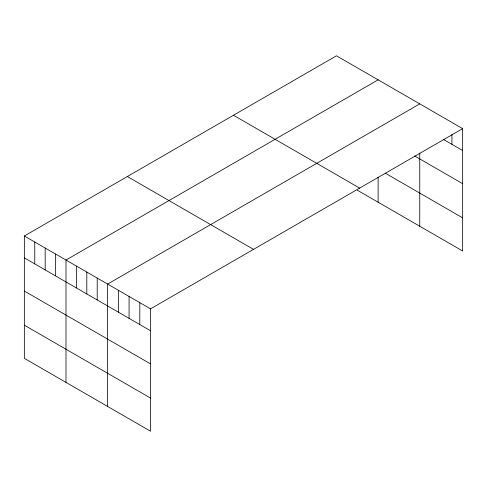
<?xml version="1.0" encoding="UTF-8"?>
<svg xmlns="http://www.w3.org/2000/svg" width="487" height="487" viewBox="0 0 487 487"><rect width="100%" height="100%" fill="white"/><g stroke="black" fill="none" stroke-linecap="round" stroke-linejoin="round"><path stroke-width="0.73" d="M462.65 128.641L150.526 308.843L150.526 431.208L24.35 358.359L24.35 235.994L336.474 55.792L462.65 128.641L462.65 251.006L357.294 190.18M378.113 79.831L65.989 260.034L65.989 382.398M419.751 103.871L107.627 284.073L107.627 406.438M443.724 139.605L462.65 150.532M414.547 155.913L462.65 183.69M385.272 173.171L462.65 217.847M233.474 115.261L359.649 188.104M127.35 176.531L253.526 249.374M24.35 235.994L150.526 308.843M24.35 257.891L150.526 330.734M24.35 291.043L150.526 363.892M24.35 325.206L150.526 398.049M451.924 134.528L451.924 144.341M419.751 153.028L419.751 226.236M378.113 177.146L378.113 202.196M139.799 302.652L139.799 324.543M129.073 296.461L129.073 318.352M118.353 290.264L118.353 312.161M97.217 278.065L97.217 299.955M86.808 272.056L86.808 293.947M76.398 266.048L76.398 287.939M55.579 254.025L55.579 275.916M45.169 248.017L45.169 269.908M34.76 242.009L34.76 263.899"/></g></svg>
